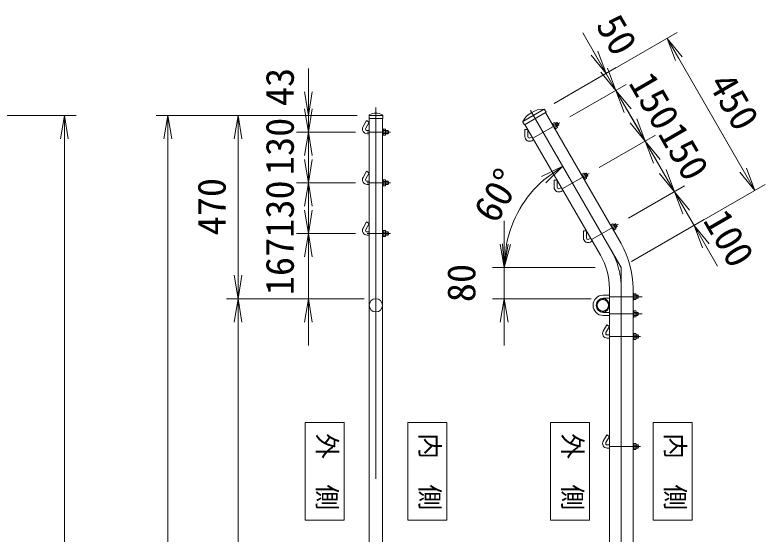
# Model space of a CAD drawing. Units: millimetres, scale not verified. Extents: x -6300 to 6300, y -4455 to 4455.
# Drawn here: x -2324 to -402, y 348 to 1678 of the extents above; entities that cross this region are included whole.
import ezdxf
from ezdxf.enums import TextEntityAlignment as Align

# ---------------------------------------------------------------- set-up
doc = ezdxf.new("R2010")
doc.units = ezdxf.units.MM
doc.header["$LTSCALE"] = 30
doc.linetypes.add('USER1', pattern=[50.8, 31.75, -6.35, 6.35, -6.35])
for name, color, linetype, lineweight in [('0-1_D-STR1', 1, 'Continuous', 18), ('0-2_D-STR3', 3, 'Continuous', 13), ('0-3_D-BMK', 2, 'USER1', 13), ('0-6_D-STR-TXT', 7, 'Continuous', 9), ('0-7_D-STR-DIM', 7, 'Continuous', 9), ('0-8_0', 7, 'Continuous', 9)]:
    doc.layers.add(name, color=color, linetype=linetype, lineweight=lineweight)
doc.styles.add('ＭＳ ゴシック', font='')
doc.styles.get('ＭＳ ゴシック').set_extended_font_data('MS Gothic')

# ---------------------------------------------------------------- blocks, each defined once
blk = doc.blocks.new('ﾐ_f______Open')
at = {"layer": '0-8_0'}
blk.add_line((-30, 5), (0, 0), dxfattribs=at)
blk.add_lwpolyline([(-30, -5), (0, 0), (-30, 0)], dxfattribs=at)

msp = doc.modelspace()

# ---------------------------------------------------------------- linework, layer by layer
at = {"layer": '0-1_D-STR1'}
for p, q in [((-968.11, 1436.55), (-1023.13, 1404.78)), ((-963.32, 1428.92), (-1018.92, 1396.82)), ((-967.35, 1435.9), (-963.32, 1428.92)), ((-771.22, 1092.49), (-964.93, 1427.99)), ((-1416.79, 1421.28), (-1416.79, 1412.95)), ((-1416.79, 1420.95), (-1381.79, 1420.95)), ((-1416.79, 1412.95), (-1381.79, 1412.95)), ((-1416.29, -1002.05), (-1416.29, 1412.95)), ((-1382.29, -1002.05), (-1382.29, 1412.95)), ((-1381.79, 1421.28), (-1381.79, 1412.95)), ((-1022.95, 1403.8), (-1018.92, 1396.82)), ((-1017.32, 1397.74), (-823.62, 1062.24))]:
    msp.add_line(p, q, dxfattribs=at)
msp.add_lwpolyline([(-800.87, 977.36), (-800.87, -1399.05), (-740.37, -1399.05), (-740.37, 977.36)], dxfattribs=at)
for centre, radius in [((-1399.29, 933.95), 17), ((-817.87, 933.95), 17), ((-817.87, 933.95), 14.7)]:
    msp.add_circle(centre, radius, dxfattribs=at)
for centre, radius, start, end in [((-1415.79, 1421.28), 1, 122.29827, 180), ((-1399.29, 1390.73), 35.72, 61.52136, 118.47864), ((-1382.79, 1421.28), 1, 0, 57.70173), ((-969.54, 1375.48), 61.17, 89.14927, 150.85073), ((-968.65, 1435.15), 1.5, 30, 89.14927), ((-1021.65, 1404.55), 1.5, 150.85073, 210), ((-970.62, 977.36), 230.25, 0, 30), ((-970.62, 977.36), 169.75, 0, 30)]:
    msp.add_arc(centre, radius, start, end, dxfattribs=at)
at = {"layer": '0-2_D-STR3'}
for p, q in [((-1423.22, 1407.54), (-1432.22, 1391.95)), ((-1416.29, 1403.54), (-1425.29, 1387.95)), ((-1416.29, 1403.54), (-1423.22, 1407.54)), ((-946.79, 1399.78), (-941.77, 1402.68)), ((-1382.29, 1385.95), (-1380.69, 1385.95)), ((-1380.69, 1385.95), (-1380.69, 1369.95)), ((-1380.69, 1385.45), (-1380.69, 1370.45)), ((-1380.69, 1385.45), (-1374.89, 1385.45)), ((-1380.69, 1385.45), (-1380.69, 1370.45)), ((-1374.19, 1383.87), (-1374.19, 1372.31)), ((-1017.61, 1384.4), (-1017.61, 1366.4)), ((-1009.61, 1384.4), (-1017.61, 1384.4)), ((-1009.61, 1384.4), (-1009.61, 1366.4)), ((-948.43, 1399.42), (-947.04, 1400.22)), ((-947.04, 1400.22), (-939.04, 1386.36)), ((-946.79, 1399.78), (-939.29, 1386.79)), ((-939.89, 1399.43), (-944.92, 1396.53)), ((-936.14, 1392.94), (-941.17, 1390.04)), ((-940.37, 1401.66), (-934.59, 1391.65)), ((-939.41, 1400), (-935.37, 1402.33)), ((-939.29, 1386.79), (-934.27, 1389.69)), ((-939.06, 1399.39), (-934.42, 1402.08)), ((-935.76, 1393.68), (-931.12, 1396.36)), ((-935.41, 1393.07), (-931.37, 1395.4)), ((-935.37, 1402.33), (-931.37, 1395.4)), ((-933.73, 1401.89), (-935.37, 1402.33)), ((-933.73, 1401.89), (-930.93, 1397.04)), ((-933.73, 1401.89), (-930.93, 1397.04)), ((-931.37, 1395.4), (-930.93, 1397.04)), ((-1421.83, 1381.95), (-1416.29, 1381.95)), ((-1421.83, 1373.95), (-1416.29, 1373.95)), ((-1374.89, 1381.7), (-1380.69, 1381.7)), ((-1374.89, 1374.2), (-1380.69, 1374.2)), ((-1380.69, 1370.45), (-1374.89, 1370.45)), ((-1374.19, 1381.95), (-1368.03, 1381.95)), ((-1374.19, 1381.25), (-1367.33, 1381.25)), ((-1374.19, 1374.65), (-1367.33, 1374.65)), ((-1374.19, 1373.95), (-1368.03, 1373.95)), ((-1368.03, 1381.95), (-1368.03, 1373.95)), ((-1366.83, 1380.75), (-1368.03, 1381.95)), ((-1368.03, 1373.95), (-1366.83, 1375.15)), ((-1366.83, 1380.75), (-1366.83, 1375.15)), ((-1366.83, 1380.75), (-1366.83, 1375.15)), ((-1003.61, 1362.93), (-998.82, 1365.7)), ((-999.61, 1356), (-994.82, 1358.77)), ((-1423.22, 1277.54), (-1432.22, 1261.95)), ((-1416.29, 1273.54), (-1425.29, 1257.95)), ((-1416.29, 1273.54), (-1423.22, 1277.54)), ((-873.43, 1269.51), (-872.04, 1270.31)), ((-872.04, 1270.31), (-864.04, 1256.45)), ((-871.79, 1269.88), (-866.77, 1272.78)), ((-871.79, 1269.88), (-864.29, 1256.89)), ((-864.89, 1269.53), (-869.92, 1266.63)), ((-865.37, 1271.76), (-859.59, 1261.74)), ((-864.41, 1270.1), (-860.37, 1272.43)), ((-864.06, 1269.49), (-859.42, 1272.17)), ((-860.37, 1272.43), (-856.37, 1265.5)), ((-858.73, 1271.99), (-860.37, 1272.43)), ((-858.73, 1271.99), (-855.93, 1267.14)), ((-858.73, 1271.99), (-855.93, 1267.14)), ((-1421.83, 1251.95), (-1416.29, 1251.95)), ((-1382.29, 1255.95), (-1380.69, 1255.95)), ((-1380.69, 1255.95), (-1380.69, 1239.95)), ((-1380.69, 1255.45), (-1380.69, 1240.45)), ((-1380.69, 1255.45), (-1374.89, 1255.45)), ((-1380.69, 1255.45), (-1380.69, 1240.45)), ((-1374.89, 1251.7), (-1380.69, 1251.7)), ((-1374.19, 1253.87), (-1374.19, 1242.31)), ((-1374.19, 1251.95), (-1368.03, 1251.95)), ((-1374.19, 1251.25), (-1367.33, 1251.25)), ((-1368.03, 1251.95), (-1368.03, 1243.95)), ((-1366.83, 1250.75), (-1368.03, 1251.95)), ((-1366.83, 1250.75), (-1366.83, 1245.15)), ((-1366.83, 1250.75), (-1366.83, 1245.15)), ((-942.61, 1254.49), (-942.61, 1236.49)), ((-934.61, 1254.49), (-942.61, 1254.49)), ((-934.61, 1254.49), (-934.61, 1236.49)), ((-861.14, 1263.04), (-866.17, 1260.14)), ((-864.29, 1256.89), (-859.27, 1259.79)), ((-860.76, 1263.78), (-856.12, 1266.46)), ((-860.41, 1263.17), (-856.37, 1265.5)), ((-856.37, 1265.5), (-855.93, 1267.14)), ((-1421.83, 1243.95), (-1416.29, 1243.95)), ((-1374.89, 1244.2), (-1380.69, 1244.2)), ((-1380.69, 1240.45), (-1374.89, 1240.45)), ((-1374.19, 1244.65), (-1367.33, 1244.65)), ((-1374.19, 1243.95), (-1368.03, 1243.95)), ((-1368.03, 1243.95), (-1366.83, 1245.15)), ((-928.61, 1233.03), (-923.82, 1235.8)), ((-924.61, 1226.1), (-919.82, 1228.87)), ((-1423.22, 1147.54), (-1432.22, 1131.95)), ((-1416.29, 1143.54), (-1425.29, 1127.95)), ((-1416.29, 1143.54), (-1423.22, 1147.54)), ((-798.43, 1139.61), (-797.04, 1140.41)), ((-797.04, 1140.41), (-789.04, 1126.55)), ((-796.79, 1139.97), (-791.77, 1142.87)), ((-796.79, 1139.97), (-789.29, 1126.98)), ((-789.89, 1139.63), (-794.92, 1136.73)), ((-790.37, 1141.86), (-784.59, 1131.84)), ((-789.41, 1140.19), (-785.37, 1142.53)), ((-789.06, 1139.59), (-784.42, 1142.27)), ((-785.76, 1133.87), (-781.12, 1136.55)), ((-785.41, 1133.27), (-781.37, 1135.6)), ((-785.37, 1142.53), (-781.37, 1135.6)), ((-783.73, 1142.09), (-785.37, 1142.53)), ((-783.73, 1142.09), (-780.93, 1137.24)), ((-783.73, 1142.09), (-780.93, 1137.24)), ((-781.37, 1135.6), (-780.93, 1137.24)), ((-1421.83, 1121.95), (-1416.29, 1121.95)), ((-1382.29, 1125.95), (-1380.69, 1125.95)), ((-1380.69, 1125.95), (-1380.69, 1109.95)), ((-1380.69, 1125.45), (-1380.69, 1110.45)), ((-1380.69, 1125.45), (-1374.89, 1125.45)), ((-1380.69, 1125.45), (-1380.69, 1110.45)), ((-1374.89, 1121.7), (-1380.69, 1121.7)), ((-1374.19, 1123.87), (-1374.19, 1112.31)), ((-1374.19, 1121.95), (-1368.03, 1121.95)), ((-1374.19, 1121.25), (-1367.33, 1121.25)), ((-1374.19, 1114.65), (-1367.33, 1114.65)), ((-1368.03, 1121.95), (-1368.03, 1113.95)), ((-1366.83, 1120.75), (-1368.03, 1121.95)), ((-1368.03, 1113.95), (-1366.83, 1115.15)), ((-1366.83, 1120.75), (-1366.83, 1115.15)), ((-1366.83, 1120.75), (-1366.83, 1115.15)), ((-867.61, 1124.59), (-867.61, 1106.59)), ((-859.61, 1124.59), (-867.61, 1124.59)), ((-859.61, 1124.59), (-859.61, 1106.59)), ((-786.14, 1133.13), (-791.17, 1130.23)), ((-789.29, 1126.98), (-784.27, 1129.88)), ((-1421.83, 1113.95), (-1416.29, 1113.95)), ((-1374.89, 1114.2), (-1380.69, 1114.2)), ((-1380.69, 1110.45), (-1374.89, 1110.45)), ((-1374.19, 1113.95), (-1368.03, 1113.95)), ((-853.61, 1103.13), (-848.82, 1105.89)), ((-849.61, 1096.2), (-844.82, 1098.97)), ((-740.37, 963.95), (-738.77, 963.95)), ((-738.77, 963.95), (-738.77, 947.95)), ((-738.77, 963.45), (-732.97, 963.45)), ((-738.77, 963.45), (-738.77, 948.45)), ((-732.27, 961.87), (-732.27, 950.31)), ((-816.87, 959.95), (-800.87, 959.95)), ((-816.87, 951.95), (-800.87, 951.95)), ((-732.97, 959.7), (-738.77, 959.7)), ((-732.97, 952.2), (-738.77, 952.2)), ((-738.77, 948.45), (-732.97, 948.45)), ((-732.27, 959.95), (-728.07, 959.95)), ((-732.27, 959.25), (-727.37, 959.25)), ((-732.27, 952.65), (-727.37, 952.65)), ((-732.27, 951.95), (-728.07, 951.95)), ((-728.07, 951.95), (-726.87, 953.15)), ((-726.87, 958.75), (-726.87, 953.15)), ((-816.87, 915.95), (-800.87, 915.95)), ((-816.87, 907.95), (-800.87, 907.95)), ((-740.37, 919.95), (-738.77, 919.95)), ((-738.77, 919.95), (-738.77, 903.95)), ((-732.97, 915.7), (-738.77, 915.7)), ((-732.97, 908.2), (-738.77, 908.2)), ((-738.77, 904.45), (-732.97, 904.45)), ((-732.27, 906.03), (-732.27, 917.6)), ((-732.27, 915.95), (-728.07, 915.95)), ((-732.27, 915.25), (-727.37, 915.25)), ((-732.27, 908.65), (-727.37, 908.65)), ((-732.27, 907.95), (-728.07, 907.95)), ((-726.87, 914.75), (-728.07, 915.95)), ((-728.07, 915.95), (-728.07, 907.95)), ((-728.07, 907.95), (-726.87, 909.15)), ((-726.87, 914.75), (-726.87, 909.15)), ((-807.8, 883.54), (-816.8, 867.95)), ((-800.87, 879.54), (-809.87, 863.95)), ((-800.87, 879.54), (-807.8, 883.54)), ((-806.41, 857.95), (-800.87, 857.95)), ((-806.41, 849.95), (-800.87, 849.95)), ((-740.37, 861.95), (-738.77, 861.95)), ((-738.77, 861.95), (-738.77, 845.95)), ((-738.77, 861.45), (-738.77, 846.45)), ((-738.77, 861.45), (-732.97, 861.45)), ((-732.97, 857.7), (-738.77, 857.7)), ((-732.97, 850.2), (-738.77, 850.2)), ((-738.77, 846.45), (-732.97, 846.45)), ((-732.27, 859.87), (-732.27, 848.31)), ((-732.27, 857.95), (-727.61, 857.95)), ((-732.27, 857.25), (-726.91, 857.25)), ((-732.27, 850.65), (-726.91, 850.65)), ((-732.27, 849.95), (-727.61, 849.95)), ((-727.61, 857.95), (-727.61, 849.95)), ((-726.41, 856.75), (-727.61, 857.95)), ((-727.61, 849.95), (-726.41, 851.15)), ((-726.41, 856.75), (-726.41, 851.15)), ((-726.41, 856.75), (-726.41, 851.15)), ((-807.8, 601.54), (-816.8, 585.95)), ((-800.87, 597.54), (-809.87, 581.95)), ((-800.87, 597.54), (-807.8, 601.54)), ((-740.37, 579.95), (-738.77, 579.95)), ((-738.77, 579.95), (-738.77, 563.95)), ((-738.77, 579.45), (-738.77, 564.45)), ((-738.77, 579.45), (-732.97, 579.45)), ((-732.27, 577.87), (-732.27, 566.31)), ((-806.41, 575.95), (-800.87, 575.95)), ((-806.41, 567.95), (-800.87, 567.95)), ((-732.97, 575.7), (-738.77, 575.7)), ((-732.97, 568.2), (-738.77, 568.2)), ((-738.77, 564.45), (-732.97, 564.45)), ((-732.27, 575.95), (-727.61, 575.95)), ((-732.27, 575.25), (-726.91, 575.25)), ((-732.27, 568.65), (-726.91, 568.65)), ((-732.27, 567.95), (-727.61, 567.95)), ((-727.61, 575.95), (-727.61, 567.95)), ((-726.41, 574.75), (-727.61, 575.95)), ((-727.61, 567.95), (-726.41, 569.15)), ((-726.41, 574.75), (-726.41, 569.15)), ((-726.41, 574.75), (-726.41, 569.15))]:
    msp.add_line(p, q, dxfattribs=at)
for points in [[(-1382.29, 1385.95), (-1382.29, 1369.95), (-1380.69, 1369.95)], [(-948.43, 1399.42), (-940.43, 1385.56), (-939.04, 1386.36)], [(-873.43, 1269.51), (-865.43, 1255.65), (-864.04, 1256.45)], [(-1382.29, 1255.95), (-1382.29, 1239.95), (-1380.69, 1239.95)], [(-798.43, 1139.61), (-790.43, 1125.75), (-789.04, 1126.55)], [(-1382.29, 1125.95), (-1382.29, 1109.95), (-1380.69, 1109.95)], [(-740.37, 963.95), (-740.37, 947.95), (-738.77, 947.95)], [(-726.87, 958.75), (-728.07, 959.95), (-728.07, 951.95)], [(-740.37, 919.95), (-740.37, 903.95), (-738.77, 903.95)], [(-738.77, 904.45), (-738.77, 919.45), (-732.97, 919.45)], [(-740.37, 861.95), (-740.37, 845.95), (-738.77, 845.95)], [(-740.37, 579.95), (-740.37, 563.95), (-738.77, 563.95)]]:
    msp.add_lwpolyline(points, dxfattribs=at)
for centre, radius, start, end in [((-942.65, 1400.01), 2.81, 348.21899, 71.78101), ((-1421.83, 1385.95), 12, 150, 270), ((-1421.83, 1385.95), 4, 150, 270), ((-1376.99, 1383.58), 2.81, 318.21899, 41.78101), ((-946.41, 1391.34), 10.39, 8.85295, 51.14705), ((-937.08, 1390.24), 2.86, 349.0514, 70.9486), ((-1384.59, 1377.95), 10.39, 338.85295, 21.14705), ((-1377.05, 1372.33), 2.86, 319.0514, 40.9486), ((-1005.61, 1366.4), 12, 180, 300), ((-1005.61, 1366.4), 4, 180, 300), ((-867.65, 1270.11), 2.81, 348.21899, 71.78101), ((-871.41, 1261.44), 10.39, 8.85295, 51.14705), ((-1421.83, 1255.95), 12, 150, 270), ((-1421.83, 1255.95), 4, 150, 270), ((-1384.59, 1247.95), 10.39, 338.85295, 21.14705), ((-1376.99, 1253.58), 2.81, 318.21899, 41.78101), ((-862.08, 1260.33), 2.86, 349.0514, 70.9486), ((-1377.05, 1242.33), 2.86, 319.0514, 40.9486), ((-930.61, 1236.49), 12, 180, 300), ((-930.61, 1236.49), 4, 180, 300), ((-792.65, 1140.2), 2.81, 348.21899, 71.78101), ((-796.41, 1131.53), 10.39, 8.85295, 51.14705), ((-1421.83, 1125.95), 12, 150, 270), ((-1421.83, 1125.95), 4, 150, 270), ((-1384.59, 1117.95), 10.39, 338.85295, 21.14705), ((-1376.99, 1123.58), 2.81, 318.21899, 41.78101), ((-787.08, 1130.43), 2.86, 349.0514, 70.9486), ((-1377.05, 1112.33), 2.86, 319.0514, 40.9486), ((-855.61, 1106.59), 12, 180, 300), ((-855.61, 1106.59), 4, 180, 300), ((-735.07, 961.58), 2.81, 318.21899, 41.78101), ((-816.87, 933.95), 26, 90, 270), ((-816.87, 933.95), 18, 90, 270), ((-742.67, 955.95), 10.39, 338.85295, 21.14705), ((-735.13, 950.33), 2.86, 319.0514, 40.9486), ((-742.67, 911.95), 10.39, 338.85295, 21.14705), ((-735.13, 917.58), 2.86, 319.0514, 40.9486), ((-735.07, 906.33), 2.81, 318.21899, 41.78101), ((-806.41, 861.95), 12, 150, 270), ((-806.41, 861.95), 4, 150, 270), ((-742.67, 853.95), 10.39, 338.85295, 21.14705), ((-735.07, 859.58), 2.81, 318.21899, 41.78101), ((-735.13, 848.33), 2.86, 319.0514, 40.9486), ((-806.41, 579.95), 12, 150, 270), ((-806.41, 579.95), 4, 150, 270), ((-735.07, 577.58), 2.81, 318.21899, 41.78101), ((-742.67, 571.95), 10.39, 338.85295, 21.14705), ((-735.13, 566.33), 2.86, 319.0514, 40.9486)]:
    msp.add_arc(centre, radius, start, end, dxfattribs=at)
at = {"layer": '0-3_D-BMK'}
for p, q in [((-1399.29, 1441.45), (-1399.29, -1034.05)), ((-996.82, 1362.24), (-928.1, 1401.91)), ((-1421.83, 1377.95), (-1361.94, 1377.95)), ((-921.82, 1232.33), (-853.1, 1272.01)), ((-1421.83, 1247.95), (-1361.94, 1247.95)), ((-846.82, 1102.43), (-778.1, 1142.11)), ((-1421.83, 1117.95), (-1361.94, 1117.95)), ((-800.87, 955.95), (-717.28, 955.95)), ((-800.87, 911.95), (-717.28, 911.95)), ((-800.87, 853.95), (-721.52, 853.95)), ((-800.87, 571.95), (-721.52, 571.95))]:
    msp.add_line(p, q, dxfattribs=at)
msp.add_lwpolyline([(-770.62, -1414.05), (-770.62, 1030.95), (-1003.12, 1433.65)], dxfattribs=at)
msp.add_arc((-970.62, 977.36), 200, 0, 30, dxfattribs=at)
at = {"layer": '0-6_D-STR-TXT'}
for points in [[(-1580.8, 383.54), (-1480.8, 383.54), (-1480.8, 633.54), (-1580.8, 633.54)], [(-1217.78, 383.54), (-1317.78, 383.54), (-1317.78, 633.54), (-1217.78, 633.54)], [(-952.14, 383.54), (-852.14, 383.54), (-852.14, 633.54), (-952.14, 633.54)], [(-589.11, 383.54), (-689.11, 383.54), (-689.11, 633.54), (-589.11, 633.54)]]:
    msp.add_lwpolyline(points, close=True, dxfattribs=at)
at = {"layer": '0-7_D-STR-DIM'}
for p, q in [((-942.13, 1451.55), (-627.35, 1633.29)), ((-839.21, 1580.25), (-869.21, 1632.21)), ((-814.21, 1536.95), (-844.21, 1588.91)), ((-458.33, 1280.54), (-623.33, 1566.33)), ((-1572.25, 1480.95), (-1572.25, 1540.95)), ((-942.13, 1451.55), (-783.23, 1543.29)), ((-784.21, 1484.99), (-809.21, 1528.29)), ((-902.12, 1416.91), (-758.23, 1499.99)), ((-902.12, 1416.91), (-758.23, 1499.99)), ((-1572.25, 1437.95), (-1572.25, 1497.95)), ((-709.21, 1355.08), (-784.21, 1484.99)), ((-739.21, 1407.04), (-769.21, 1459.01)), ((-754.21, 1433.03), (-724.21, 1381.06)), ((-2877.24, 1420.95), (-2167.24, 1420.95)), ((-1446.79, 1420.95), (-1962.25, 1420.95)), ((-1446.79, 1420.95), (-1782.25, 1420.95)), ((-1446.79, 1420.95), (-1602.25, 1420.95)), ((-1572.25, 1420.95), (-1572.25, 1377.95)), ((-1451.83, 1377.95), (-1602.25, 1377.95)), ((-1451.83, 1377.95), (-1602.25, 1377.95)), ((-1572.25, 1377.95), (-1572.25, 1247.95)), ((-1572.25, 1307.95), (-1572.25, 1367.95)), ((-827.12, 1287.01), (-683.23, 1370.08)), ((-827.12, 1287.01), (-683.23, 1370.08)), ((-2197.24, -989.05), (-2197.24, 1360.95)), ((-1932.25, 1360.95), (-1932.25, -959.05)), ((-1752.25, 1010.95), (-1752.25, 1360.95)), ((-634.21, 1225.18), (-709.21, 1355.08)), ((-664.21, 1277.14), (-694.21, 1329.1)), ((-1572.25, 1317.95), (-1572.25, 1257.95)), ((-855.02, 1177.13), (-935.62, 1316.74)), ((-679.21, 1303.12), (-649.21, 1251.16)), ((-1451.83, 1247.95), (-1602.25, 1247.95)), ((-1451.83, 1247.95), (-1602.25, 1247.95)), ((-1572.25, 1247.95), (-1572.25, 1117.95)), ((-1572.25, 1177.95), (-1572.25, 1237.95)), ((-752.12, 1157.11), (-608.23, 1240.18)), ((-752.12, 1157.11), (-608.23, 1240.18)), ((-744.64, 1045.95), (-402.35, 1243.58)), ((-584.21, 1138.58), (-634.21, 1225.18)), ((-1572.25, 1187.95), (-1572.25, 1127.95)), ((-604.21, 1173.22), (-574.21, 1121.26)), ((-744.64, 1045.95), (-558.23, 1153.58)), ((-1070.62, 1090.95), (-1070.62, 1150.95)), ((-1451.83, 1117.95), (-1602.25, 1117.95)), ((-1451.83, 1117.95), (-1602.25, 1117.95)), ((-1572.25, 1117.95), (-1572.25, 950.95)), ((-554.21, 1086.62), (-524.21, 1034.65)), ((-1572.25, 1057.95), (-1572.25, 997.95)), ((-837.82, 1030.95), (-1100.62, 1030.95)), ((-1054.31, 1030.95), (-1100.62, 1030.95)), ((-1070.62, 950.95), (-1070.62, 1030.95)), ((-1429.29, 950.95), (-1782.25, 950.95)), ((-1429.29, 950.95), (-1782.25, 950.95)), ((-1429.29, 950.95), (-1602.25, 950.95)), ((-847.87, 950.95), (-1100.62, 950.95)), ((-1752.25, -959.05), (-1752.25, 890.95)), ((-1572.25, 890.95), (-1572.25, 830.95)), ((-1070.62, 890.95), (-1070.62, 830.95))]:
    msp.add_line(p, q, dxfattribs=at)
msp.add_arc((-770.62, 1030.95), 300, 131.47834, 168.52166, dxfattribs=at)

# ---------------------------------------------------------------- block references
at = {"layer": '0-7_D-STR-DIM', "xscale": 2, "yscale": 2}
for p, rotation in [((-653.33, 1618.29), 120), ((-809.21, 1528.29), 300), ((-784.21, 1484.99), 300), ((-1572.25, 1420.95), 270), ((-784.21, 1484.99), 120), ((-1572.25, 1377.95), 270), ((-2197.24, 1420.95), 90), ((-1932.25, 1420.95), 90), ((-1752.25, 1420.95), 90), ((-709.21, 1355.08), 300), ((-1572.25, 1377.95), 90), ((-709.21, 1355.08), 120), ((-1572.25, 1247.95), 270), ((-920.62, 1290.76), 35.73917), ((-634.21, 1225.18), 300), ((-428.33, 1228.58), 300), ((-1572.25, 1247.95), 90), ((-634.21, 1225.18), 120), ((-1572.25, 1117.95), 270), ((-584.21, 1138.58), 120), ((-1572.25, 1117.95), 90), ((-1070.62, 1030.95), 270), ((-1070.62, 1030.95), 264.26083), ((-1752.25, 950.95), 270), ((-1752.25, 950.95), 90), ((-1572.25, 950.95), 90), ((-1070.62, 950.95), 90)]:
    msp.add_blockref('ﾐ_f______Open', p, dxfattribs=dict(at, rotation=rotation))

# ---------------------------------------------------------------- texts
at = {"layer": '0-6_D-STR-TXT', "style": 'ＭＳ ゴシック'}
for s, p in [('外\u3000側', (-1562.65, 606.01)), ('内\u3000側', (-1299.49, 606.01)), ('外\u3000側', (-933.98, 606.01)), ('内\u3000側', (-670.83, 606.01))]:
    msp.add_text(s, height=48.17, rotation=270, dxfattribs=at).set_placement(p, align=Align.BOTTOM_LEFT)
at = {"layer": '0-7_D-STR-DIM', "style": 'ＭＳ ゴシック'}
for s, rotation, p in [('50', 300, (-856.25, 1641.42)), ('43', 90, (-1587.87, 1444.48)), ('150', 300, (-772.04, 1493.14)), ('450', 300, (-568.44, 1491.5)), ('130', 90, (-1587.87, 1267.62)), ('150', 300, (-697.04, 1363.24)), ('60°', 60, (-1072.23, 1128.79)), ('470', 90, (-1762.38, 1113.2)), ('130', 90, (-1587.87, 1106.98)), ('100', 300, (-581.19, 1140.82)), ('167', 90, (-1587.87, 959.83)), ('80', 90, (-1122.75, 942.01))]:
    msp.add_text(s, height=72.14, rotation=rotation, dxfattribs=at).set_placement(p, align=Align.BOTTOM_LEFT)

doc.saveas('drawing.dxf')
